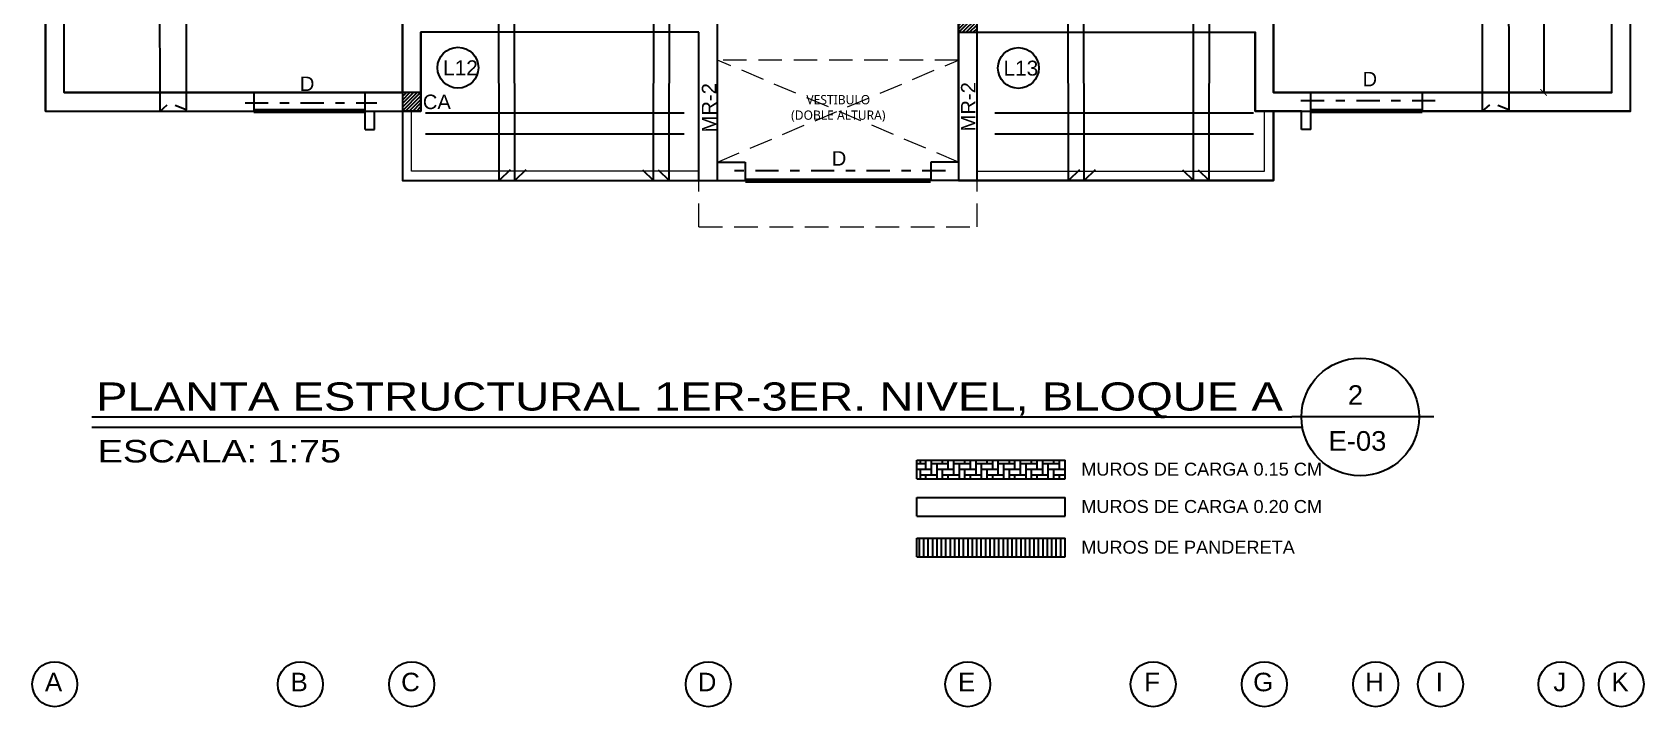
# Model space of a CAD drawing. Header units: feet. Extents: x 317 to 512, y -141 to 162.
# Drawn here: x 401.24 to 418.62, y 29.12 to 36.4 of the extents above; entities that cross this region are included whole.
import ezdxf
from ezdxf.enums import TextEntityAlignment as Align

# ---------------------------------------------------------------- set-up
doc = ezdxf.new("R2010")
doc.units = ezdxf.units.FT
doc.header["$MEASUREMENT"] = 0
doc.linetypes.add('DASHDOT', pattern=[1, 0.5, -0.25, 0, -0.25])
doc.linetypes.add('DASHED', pattern=[19.05, 12.7, -6.35])
for name, color, linetype in [('00-DINTEL0.2', 98, 'Continuous'), ('00-LOSA', 51, 'Continuous'), ('ACERO', 4, 'Continuous'), ('columna', 9, 'Continuous'), ('MURO', 7, 'Continuous'), ('MUROS', 7, 'Continuous'), ('PERT-VENT', 8, 'Continuous'), ('PISO', 8, 'Continuous'), ('relleno', 8, 'Continuous'), ('TEXTO', 2, 'Continuous'), ('TEXTOS', 3, 'Continuous'), ('TEXXT', 2, 'Continuous'), ('VENTANA', 8, 'Continuous'), ('VIGAS', 4, 'DASHDOT')]:
    doc.layers.add(name, color=color, linetype=linetype)
for name, color, linetype, lineweight in [('A-GENM', 8, 'Continuous', 9), ('closet', 8, 'Continuous', 5), ('TXT', 2, 'Continuous', 9), ('vuelo', 251, 'DASHED', 13)]:
    doc.layers.add(name, color=color, linetype=linetype, lineweight=lineweight)
doc.styles.add('ads', font='trebuc.ttf', dxfattribs={"height": 0.14})
doc.styles.add('DAMIAN', font='arial.ttf', dxfattribs={"height": 0.12})
doc.styles.get("Standard").update_dxf_attribs({"font": 'arial.ttf'})
doc.dimstyles.new('KEILY', dxfattribs={"dimtxt": 0.12, "dimasz": 0.07, "dimexe": 0.07, "dimexo": 0.25, "dimgap": 0.04, "dimtad": 1, "dimzin": 1, "dimdsep": 46, "dimtxsty": 'Standard', "dimblk": 'ARCHTICK', "dimcen": 2.5, "dimclrd": 256, "dimclre": 256, "dimclrt": 7, "dimazin": 0, "dimtfac": 1, "dimtix": 1, "dimtmove": 2, "dimatfit": 1, "dimfxl": 0.35, "dimfxlon": 1, "dimtolj": 1, "dimtzin": 1, "dimarcsym": 0})

# ---------------------------------------------------------------- blocks, each defined once
blk = doc.blocks.new('A$C012446DC')
at = {"layer": 'PISO'}
h = blk.add_hatch(dxfattribs=at)
h.set_pattern_fill('ANSI31', color=256, scale=0.008571, angle=180)
h.set_pattern_definition([(225, (206536.064322, 1154820.960068), (0.0192434059784, -0.0192434059784), [])])
h.paths.add_polyline_path([(0, 0), (0.2, 0), (0.2, 0.2), (0, 0.2)])
at = {"layer": 'columna'}
blk.add_lwpolyline([(0.2, 0.2), (0, 0.2), (0, 0), (0.2, 0)], close=True, dxfattribs=at)
blk = doc.blocks.new('_ArchTick')
at = {"color": 0, "linetype": 'ByBlock', "const_width": 0.15}
blk.add_lwpolyline([(-0.5, -0.5), (0.5, 0.5)], dxfattribs=at)
blk = doc.blocks.new('*D424')
at = {"layer": '00-LOSA', "lineweight": -2, "transparency": 16777216}
for p, q in [((417.639, 40.247), (417.474, 40.247)), ((417.544, 40.247), (417.544, 35.747)), ((417.544, 35.747), (417.474, 35.747))]:
    blk.add_line(p, q, dxfattribs=at)
at = {"layer": 'DEFPOINTS', "color": 0, "transparency": 16777216}
for p in [(417.889, 40.247), (417.544, 35.747), (417.764, 35.747)]:
    blk.add_point(p, dxfattribs=at)
at = {"layer": '00-LOSA', "lineweight": -2, "transparency": 16777216, "xscale": 0.07, "yscale": 0.07, "zscale": 0.07}
for p, rotation in [((417.544, 40.247), 90), ((417.544, 35.747), 270)]:
    blk.add_blockref('_ArchTick', p, dxfattribs=dict(at, rotation=rotation))
at = {"layer": '00-LOSA', "color": 7, "transparency": 16777216, "insert": (417.443, 37.997), "char_height": 0.12, "attachment_point": 5, "rotation": 90}
blk.add_mtext('\\A1;4.50', dxfattribs=at)

msp = doc.modelspace()

# ---------------------------------------------------------------- hatches: boundary and pattern name
at = {"layer": 'relleno'}
h = msp.add_hatch(dxfattribs=at)
h.set_pattern_fill('AR-HBONE', color=256, scale=0.015, angle=45, style=0)
h.paths.add_polyline_path([(412.38102, 31.77939), (410.78027, 31.77939), (410.78027, 31.57939), (412.38102, 31.57939)])
h = msp.add_hatch(dxfattribs=at)
h.set_pattern_fill('ANSI31', color=256, scale=0.015, angle=45, style=0)
h.set_pattern_definition([(90, (-1360.88774, -489.80546), (-0.047625, 1e-17), [])])
h.paths.add_polyline_path([(412.38102, 30.93761), (410.78027, 30.93761), (410.78027, 30.73761), (412.38102, 30.73761)])

# ---------------------------------------------------------------- linework, layer by layer
at = {"layer": '00-DINTEL0.2', "const_width": 0.05}
for points in [[(403.62773, 35.54669), (404.83094, 35.54669)], [(415.03094, 35.54669), (416.23414, 35.54669)], [(408.93094, 34.79669), (410.93094, 34.79669)]]:
    msp.add_lwpolyline(points, dxfattribs=at)
at = {"layer": '00-LOSA'}
for points in [[(401.38094, 46.69669), (401.38094, 35.54669), (405.23094, 35.54669), (405.23094, 34.79669), (408.63094, 34.79669), (408.63094, 40.99669), (411.23094, 40.99669), (411.23094, 34.79669), (414.63094, 34.79669), (414.63094, 35.54669), (418.48094, 35.54669), (418.48094, 42.84435), (417.83099, 42.84435), (417.83099, 46.69669)], [(401.58094, 40.54669), (405.23094, 40.54669), (405.23094, 35.74669), (401.58094, 35.74669)], [(418.28094, 40.24669), (414.63094, 40.24669), (414.63094, 35.74669), (418.28094, 35.74669)], [(408.43094, 36.39669), (405.43094, 36.39669), (405.43094, 35.54669), (405.23094, 35.54669), (405.23094, 34.79669), (408.43094, 34.79669)], [(411.43094, 36.39669), (414.43094, 36.39669), (414.43094, 35.54669), (414.63094, 35.54669), (414.63094, 34.79669), (411.43094, 34.79669)]]:
    msp.add_lwpolyline(points, close=True, dxfattribs=at)
at = {"layer": 'A-GENM'}
for p, q in [((405.23094, 34.79669), (405.23094, 35.54669)), ((405.33094, 34.89669), (405.33094, 35.54669)), ((414.53094, 34.89669), (414.53094, 35.54669)), ((414.63094, 34.79669), (414.63094, 35.54669)), ((408.43094, 34.79669), (405.23094, 34.79669)), ((408.43094, 34.89669), (405.33094, 34.89669)), ((411.43094, 34.89669), (414.53094, 34.89669)), ((411.43094, 34.79669), (414.63094, 34.79669))]:
    msp.add_line(p, q, dxfattribs=at)
at = {"layer": 'ACERO', "color": 1}
for p, q in [((405.4814, 35.52647), (408.27259, 35.52647)), ((411.62401, 35.52647), (414.4152, 35.52647)), ((405.4814, 35.30188), (408.27259, 35.30188)), ((411.62401, 35.30188), (414.4152, 35.30188))]:
    msp.add_line(p, q, dxfattribs=at)
at = {"layer": 'ACERO', "color": 1, "elevation": 6.12906}
for points in [[(402.89397, 41.02756), (402.81335, 41.16798), (402.81176, 39.5178), (402.89207, 39.42862), (402.89959, 35.56119), (402.77982, 35.60763)], [(417.16285, 40.90928), (417.08223, 41.0497), (417.08064, 39.25693), (417.16095, 39.16775), (417.16847, 35.56119), (417.0487, 35.60763)]]:
    msp.add_lwpolyline(points, dxfattribs=at)
at = {"layer": 'ACERO', "color": 1}
for points in [[(402.61738, 40.61772), (402.69787, 40.71856), (402.69283, 37.00881), (402.61252, 36.91963), (402.61307, 35.54281), (402.69338, 35.61415)], [(416.88627, 40.35685), (416.96675, 40.45769), (416.96172, 37.00881), (416.8814, 36.91963), (416.88195, 35.54281), (416.96226, 35.61415)], [(406.39356, 34.91402), (406.27443, 34.79669), (406.26812, 38.99669), (406.37798, 38.9049)], [(406.56363, 34.91402), (406.4445, 34.79669), (406.4382, 38.99669), (406.54806, 38.9049)], [(407.82188, 34.91402), (407.94101, 34.79669), (407.94732, 38.99669), (407.83746, 38.9049)], [(407.99196, 34.91402), (408.11109, 34.79669), (408.11739, 38.99669), (408.00754, 38.9049)], [(412.53616, 34.91402), (412.41703, 34.79669), (412.41073, 38.99669), (412.52059, 38.9049)], [(412.70624, 34.91402), (412.58711, 34.79669), (412.58081, 38.99669), (412.69067, 38.9049)], [(413.64596, 34.91402), (413.76509, 34.79669), (413.77139, 38.99669), (413.66154, 38.9049)], [(413.81604, 34.91402), (413.93517, 34.79669), (413.94147, 38.99669), (413.83161, 38.9049)]]:
    msp.add_lwpolyline(points, dxfattribs=at)
at = {"layer": 'closet'}
msp.add_line((408.93094, 34.79669), (410.93094, 34.79669), dxfattribs=at)
at = {"layer": 'MURO'}
for p, q in [((410.78027, 31.77939), (412.38102, 31.77939)), ((410.78027, 31.57939), (410.78027, 31.77939)), ((412.38102, 31.57939), (412.38102, 31.77939)), ((410.78027, 31.57939), (412.38102, 31.57939)), ((410.78027, 31.37668), (412.38102, 31.37668)), ((410.78027, 31.17668), (410.78027, 31.37668)), ((412.38102, 31.17668), (412.38102, 31.37668)), ((410.78027, 31.17668), (412.38102, 31.17668)), ((410.78027, 30.93761), (412.38102, 30.93761)), ((410.78027, 30.73761), (410.78027, 30.93761)), ((412.38102, 30.73761), (412.38102, 30.93761)), ((410.78027, 30.73761), (412.38102, 30.73761))]:
    msp.add_line(p, q, dxfattribs=at)
at = {"layer": 'MUROS'}
for p, q in [((414.63094, 35.74669), (414.63094, 41.19669)), ((405.23094, 35.74669), (405.23094, 40.74669)), ((401.38094, 35.54669), (401.38094, 38.44703)), ((401.58094, 35.74669), (401.58094, 38.44703)), ((418.28094, 35.74669), (418.28094, 38.11703)), ((418.48094, 35.54669), (418.48094, 38.11703)), ((408.63094, 34.99669), (408.63094, 36.59669)), ((411.23094, 34.99669), (411.23094, 36.59669)), ((405.43094, 35.54669), (405.43094, 36.39669)), ((408.43094, 34.79669), (408.43094, 36.39669)), ((411.43094, 34.79669), (411.43094, 36.39669)), ((414.43094, 35.54669), (414.43094, 36.39669)), ((401.58094, 35.74669), (403.62773, 35.74669)), ((404.83094, 35.74669), (405.23094, 35.74669)), ((415.03094, 35.74669), (414.63094, 35.74669)), ((418.28094, 35.74669), (416.23414, 35.74669)), ((401.38094, 35.54669), (403.62773, 35.54669)), ((404.93094, 35.54669), (405.43094, 35.54669)), ((414.93094, 35.54669), (414.43094, 35.54669)), ((418.48094, 35.54669), (416.23414, 35.54669)), ((404.83094, 35.34669), (404.93094, 35.34669)), ((415.03094, 35.34669), (414.93094, 35.34669)), ((408.63094, 34.99669), (408.93094, 34.99669)), ((408.93094, 34.99669), (408.93094, 34.79669)), ((411.23094, 34.99669), (410.93094, 34.99669)), ((410.93094, 34.99669), (410.93094, 34.79669)), ((408.43094, 34.79669), (408.93094, 34.79669)), ((411.43094, 34.79669), (410.93094, 34.79669))]:
    msp.add_line(p, q, dxfattribs=at)
at = {"layer": 'MUROS', "extrusion": (-6.28888e-16, -1.93323e-15, -1)}
for p, q in [((403.62773, 35.74669), (403.62773, 35.54669)), ((403.62773, 35.74669), (403.62773, 35.54669)), ((404.83094, 35.34669), (404.83094, 35.74669)), ((404.93094, 35.34669), (404.93094, 35.54669))]:
    msp.add_line(p, q, dxfattribs=at)
at = {"layer": 'MUROS', "extrusion": (6.10446e-16, -1.93323e-15, -1)}
for p, q in [((415.03094, 35.54669), (415.03094, 35.74669)), ((416.23414, 35.74669), (416.23414, 35.54669))]:
    msp.add_line(p, q, dxfattribs=at)
at = {"layer": 'MUROS', "extrusion": (6.28888e-16, -1.93323e-15, -1)}
for p, q in [((415.03094, 35.34669), (415.03094, 35.74669)), ((416.23414, 35.74669), (416.23414, 35.54669)), ((416.23414, 35.74669), (416.23414, 35.54669)), ((414.93094, 35.34669), (414.93094, 35.54669))]:
    msp.add_line(p, q, dxfattribs=at)
at = {"layer": 'PERT-VENT', "extrusion": (-1.31713e-15, 1.27878e-17, -1)}
for p, q in [((403.62773, 35.74669), (404.83094, 35.74669)), ((403.62773, 35.54669), (404.83094, 35.54669))]:
    msp.add_line(p, q, dxfattribs=at)
at = {"layer": 'PERT-VENT', "extrusion": (1.31713e-15, 1.27878e-17, -1)}
for p, q in [((416.23414, 35.74669), (415.03094, 35.74669)), ((416.23414, 35.54669), (415.03094, 35.54669))]:
    msp.add_line(p, q, dxfattribs=at)
at = {"layer": 'TEXTO'}
for centre in [(405.83102, 36.01417), (411.87702, 36.01078)]:
    msp.add_circle(centre, 0.21997, dxfattribs=at)
at = {"layer": 'TEXXT', "color": 4}
for p in [(401.88137, 32.24672), (416.35956, 32.24672)]:
    msp.add_line(p, (414.82537, 32.24672), dxfattribs=at)
at = {"layer": 'TEXXT', "color": 3}
msp.add_line((401.88137, 32.13766), (414.94906, 32.13766), dxfattribs=at)
at = {"layer": 'TEXXT', "color": 4}
msp.add_circle((415.56516, 32.24672), 0.63502, dxfattribs=at)
at = {"layer": 'VENTANA'}
for centre in [(401.48094, 29.36362), (404.13094, 29.36362), (405.33094, 29.36362), (408.53094, 29.36362), (411.33094, 29.36362), (413.33094, 29.36362), (414.53094, 29.36362), (415.73094, 29.36362), (416.43094, 29.36362), (417.73099, 29.36362), (418.38094, 29.36362)]:
    msp.add_circle(centre, 0.24289, dxfattribs=at)
at = {"layer": 'VIGAS', "ltscale": 0.5}
for p, q in [((416.37496, 35.65583), (414.83656, 35.65583)), ((403.5337, 35.6358), (404.95431, 35.6358)), ((411.09, 34.89993), (408.74896, 34.89993))]:
    msp.add_line(p, q, dxfattribs=at)
at = {"layer": 'vuelo', "ltscale": 0.02}
for p, q in [((411.23094, 36.09669), (408.63094, 36.09669)), ((408.63094, 34.99669), (411.23094, 36.09669)), ((411.23094, 34.99669), (408.63094, 36.09669)), ((408.43094, 34.29669), (408.43094, 34.79669)), ((411.43094, 34.29669), (411.43094, 34.79669)), ((408.43094, 34.29669), (411.43094, 34.29669))]:
    msp.add_line(p, q, dxfattribs=at)

# ---------------------------------------------------------------- block references
for p in [(411.23093, 36.39669), (405.23093, 35.54669)]:
    msp.add_blockref('A$C012446DC', p)

# ---------------------------------------------------------------- texts
at = {"layer": 'TEXTOS', "linetype": 'Continuous', "ltscale": 0.9}
for s, height, p in [('L12', 0.161, (405.67006, 35.9324)), ('L13', 0.161, (411.71605, 35.929)), ('D', 0.156, (404.12497, 35.76277)), ('D', 0.156, (415.58964, 35.81328)), ('CA', 0.156, (405.45178, 35.56779)), ('D', 0.156, (409.86366, 34.95777)), ('MUROS DE CARGA 0.15 CM', 0.14, (412.55558, 31.61372)), ('MUROS DE CARGA 0.20 CM', 0.14, (412.55558, 31.211)), ('MUROS DE PANDERETA', 0.14, (412.55558, 30.77194))]:
    msp.add_text(s, height=height, dxfattribs=at).set_placement(p)
for p in [(408.61796, 35.31529), (411.41404, 35.32611)]:
    msp.add_text('MR-2', height=0.156, rotation=90, dxfattribs=at).set_placement(p)
at = {"layer": 'TEXTOS', "color": 7, "style": 'DAMIAN', "width": 1.2}
for s, height, p in [('PLANTA ESTRUCTURAL 1ER-3ER. NIVEL, BLOQUE A', 0.3034652, (401.92585, 32.31577)), (' ESCALA: 1:75', 0.2427721, (401.83164, 31.75636))]:
    msp.add_text(s, height=height, dxfattribs=at).set_placement(p)
at = {"layer": 'TEXXT', "style": 'DAMIAN'}
for s, height, p in [('2', 0.21134, (415.51335, 32.37774)), ('E-03', 0.211342, (415.53521, 31.88275)), ('A', 0.19968, (401.46831, 29.28799)), ('B', 0.19968, (404.11831, 29.28799)), ('C', 0.19968, (405.31831, 29.28799)), ('D', 0.19968, (408.51831, 29.28799)), ('E', 0.19968, (411.31831, 29.28799)), ('F', 0.19968, (413.31831, 29.28799)), ('G', 0.19968, (414.51831, 29.28799)), ('H', 0.19968, (415.71831, 29.28799)), ('I', 0.19968, (416.41831, 29.28799)), ('J', 0.19968, (417.71835, 29.28799)), ('K', 0.19968, (418.36831, 29.28799))]:
    msp.add_text(s, height=height, dxfattribs=at).set_placement(p, align=Align.CENTER)
at = {"layer": 'TXT', "insert": (409.93402, 35.71922), "char_height": 0.1, "width": 2.688, "attachment_point": 2, "style": 'ads'}
msp.add_mtext('VESTIBULO\\P(DOBLE ALTURA)', dxfattribs=at)

# ---------------------------------------------------------------- dimensions: what is measured, and where the dimension line sits
at = {"layer": '00-LOSA'}
dim = msp.add_linear_dim(base=(417.54405, 35.74669), p1=(417.88911, 40.24669), p2=(417.76403, 35.74669), angle=90, dimstyle='KEILY', override={"dimfxl": 0.3}, dxfattribs=at)
dim.commit()
dim.dimension.update_dxf_attribs({"geometry": '*D424', "text_midpoint": (417.44278, 37.99669)})

doc.saveas('drawing.dxf')
